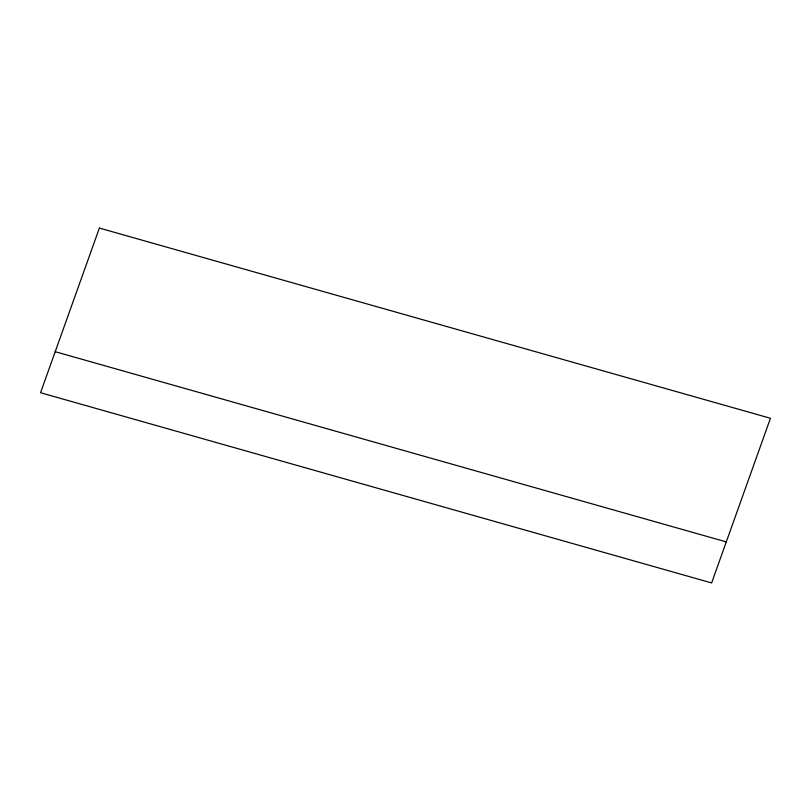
<?xml version="1.0" encoding="UTF-8"?>
<svg xmlns="http://www.w3.org/2000/svg" width="811" height="811" viewBox="0 0 811 811"><rect width="100%" height="100%" fill="white"/><g stroke="black" fill="none" stroke-linecap="round" stroke-linejoin="round"><path stroke-width="1.22" d="M55.209 351.69L726.281 541.91M99.378 228.063L40.55 392.717L711.622 582.937L770.45 418.283L99.378 228.063"/></g></svg>
